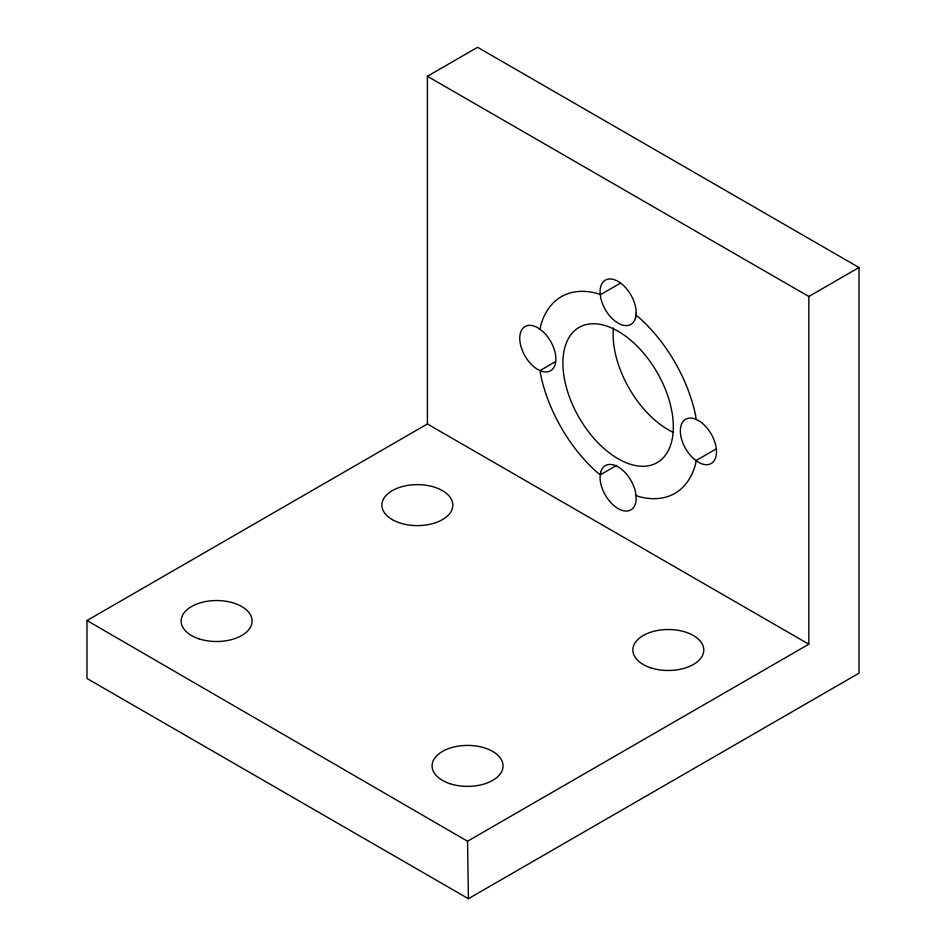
<?xml version="1.0" encoding="UTF-8"?>
<svg xmlns="http://www.w3.org/2000/svg" width="946" height="946" viewBox="0 0 946 946"><rect width="100%" height="100%" fill="white"/><g stroke="black" fill="none" stroke-linecap="round" stroke-linejoin="round"><path stroke-width="1.42" d="M540.154 329.492L540.556 326.228A113.567 65.57 60 0 1 597.34 293.449L600.355 294.738L620.434 283.15M427.403 76.271L477.588 47.3L859.015 267.517L859.015 673.185L468.412 898.7L86.985 678.483L86.985 620.529L427.403 423.985L808.83 644.202L808.83 296.488L427.403 76.271L427.403 423.985M555.207 361.821L540.154 370.513L540.556 374.226A113.567 65.57 60 0 0 597.34 472.574L600.355 474.786L616.674 465.361M808.83 296.488L859.015 267.517M716.157 448.936L696.079 460.536L695.677 463.788A113.567 65.57 60 0 1 638.905 496.579L635.878 495.29M86.985 620.529L467.549 841.242L808.83 644.202M635.878 315.243L638.905 317.442A113.567 65.57 60 0 1 695.677 415.791L696.079 419.516M467.549 841.242L468.412 898.7M673.316 432.417A78.069 45.077 60 0 1 613.375 328.014M600.663 472.255L600.048 477.304A25.554 14.758 60 0 0 618.116 508.593A25.554 14.758 60 0 0 636.185 498.164L635.57 492.417A25.554 14.758 60 0 0 618.116 466.875A25.554 14.758 60 0 0 600.663 472.255M636.185 312.724L635.57 317.761A25.554 14.758 60 0 1 618.116 323.154A25.554 14.758 60 0 1 600.663 297.612L600.048 291.853A25.554 14.758 60 0 1 618.116 281.423A25.554 14.758 60 0 1 636.185 312.724M698.42 420.509L693.737 418.522A25.554 14.758 60 0 0 680.351 430.938A25.554 14.758 60 0 0 693.737 458.822L698.42 462.239A25.554 14.758 60 0 0 716.489 451.81A25.554 14.758 60 0 0 698.42 420.509M542.496 371.506L537.813 369.519A25.554 14.758 60 0 1 519.744 338.219A25.554 14.758 60 0 1 537.813 327.789L542.496 331.195A25.554 14.758 60 0 1 555.881 359.078A25.554 14.758 60 0 1 542.496 371.506M392.271 519.614A35.487 20.493 0 0 0 451.644 510.426A35.487 20.493 0 0 0 408.175 485.333A35.487 20.493 0 0 0 392.271 519.614M650.564 667.746A35.487 20.493 0 0 0 703.789 649.997A35.487 20.493 0 0 0 650.564 632.259A35.487 20.493 0 0 0 650.564 667.746M198.873 638.775A35.487 20.493 0 0 0 252.097 621.025A35.487 20.493 0 0 0 198.873 603.276A35.487 20.493 0 0 0 198.873 638.775M449.811 783.643A35.487 20.493 0 0 0 503.047 765.905A35.487 20.493 0 0 0 449.811 748.156A35.487 20.493 0 0 0 449.811 783.643M564.407 378.778A78.069 45.077 60 0 0 656.051 463.233A78.069 45.077 60 0 0 633.891 343.031A78.069 45.077 60 0 0 564.407 378.778"/></g></svg>
